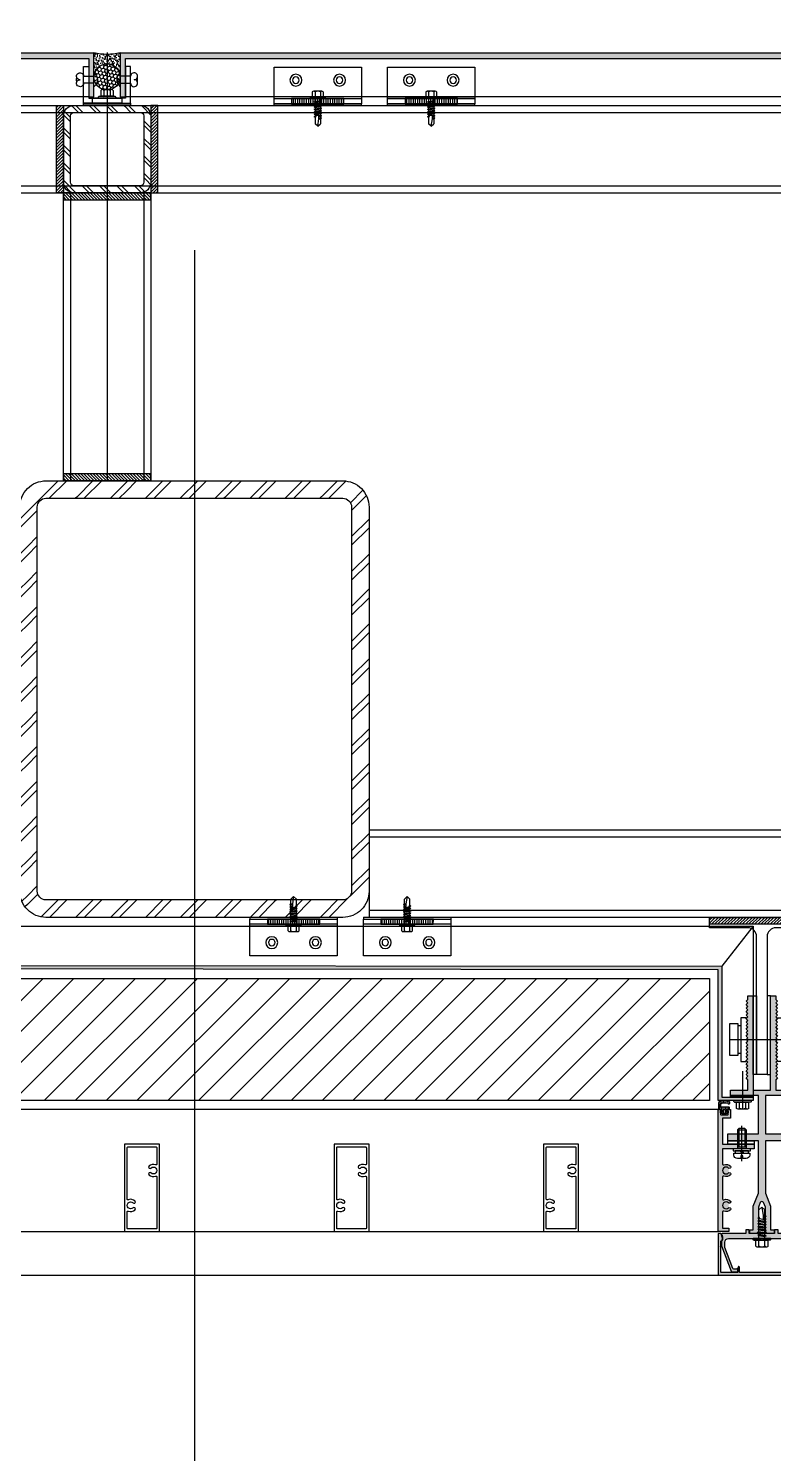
# Model space of a CAD drawing. Header units: millimetres. Extents: x 434053 to 1059003, y -2417481 to 936527.
# Drawn here: x 659716 to 660143, y -2250054 to -2249238 of the extents above; entities that cross this region are included whole.
import ezdxf

# ---------------------------------------------------------------- set-up
doc = ezdxf.new("R2010")
doc.units = ezdxf.units.MM
doc.header["$LTSCALE"] = 1000
doc.header["$MEASUREMENT"] = 0
for name, pattern in [('CENTER', [2, 1.25, -0.25, 0.25, -0.25]), ('CENTER2', [1.125, 0.75, -0.125, 0.125, -0.125]), ('HIDDEN', [9.525, 6.35, -3.175]), ('HIDDEN2', [4.7625, 3.175, -1.5875]), ('HIDDENX2', [19.05, 12.7, -6.35])]:
    doc.linetypes.add(name, pattern=pattern)
doc.layers.get('Defpoints').update_dxf_attribs({"color": 6})
for name, color, linetype in [('ALUM', 1, 'Continuous'), ('ALUM-V', 11, 'Continuous'), ('ELASTOMER', 6, 'Continuous'), ('ELASTOMER-V', 241, 'Continuous'), ('ELASTROMER-V', 241, 'Continuous'), ('EXTRUSION-V', 141, 'Continuous'), ('EXTRUSION1', 4, 'Continuous'), ('EXTRUSION2', 133, 'Continuous'), ('FASTENER', 191, 'Continuous'), ('GRID', 8, 'CENTER'), ('HZHZNEWPLOTLAYER#@$TT', 7, 'Continuous'), ('SFC-ELASTOMER', 6, 'Continuous'), ('SILICONE', 8, 'Continuous'), ('STEEL', 3, 'Continuous'), ('STEEL-V', 71, 'Continuous'), ('WELD', 6, 'Continuous'), ('型材断面填充', 254, 'Continuous'), ('铝板断面填充', 14, 'Continuous')]:
    doc.layers.add(name, color=color, linetype=linetype)
pattern_1 = [(225, (-82576.2319, -28640.7167), (0.883883476, -0.883883476), [])]

# ---------------------------------------------------------------- blocks, each defined once
blk = doc.blocks.new('*U563')
at = {"linetype": 'ByBlock', "lineweight": -2}
for p, q in [((-4.4, 0.45), (-4.4, 0)), ((4.4, 0), (-4.4, 0)), ((-4.1, 0.75), (-3.1, 1)), ((4.1, 0.75), (-4.1, 0.75)), ((-3.1, 3.85), (-3.1, 1)), ((3.1, 1), (-3.1, 1)), ((2.33, 4.25), (-2.33, 4.25)), ((-2.04, 0.75), (-1.55, 1)), ((-1.55, 3.85), (-1.55, 1)), ((-1.55, 0), (-1.55, -1.59)), ((1.55, 3.85), (1.55, 1)), ((2.15, 0.75), (1.55, 1)), ((1.55, 0), (1.55, -1.09)), ((3.1, 3.85), (3.1, 1)), ((4.1, 0.75), (3.1, 1)), ((4.4, 0.45), (4.4, 0)), ((-2.11, -1.9), (2.11, -1.4)), ((-2.11, -1.9), (-1.55, -1.59)), ((-2.11, -1.9), (-1.55, -2.21)), ((-2.11, -3.3), (2.11, -2.8)), ((-2.11, -3.3), (-1.55, -2.99)), ((-2.11, -3.3), (-1.55, -3.61)), ((-2.11, -4.7), (2.11, -4.2)), ((-2.11, -4.7), (-1.55, -4.39)), ((-2.11, -4.7), (-1.55, -5.01)), ((-2.11, -6.1), (2.11, -5.6)), ((-2.11, -6.1), (-1.55, -5.79)), ((-2.11, -6.1), (-1.55, -6.41)), ((-2.11, -7.5), (2.11, -7)), ((-1.55, -1.59), (1.55, -1.09)), ((-1.55, -2.21), (1.55, -1.71)), ((-1.55, -2.21), (-1.55, -2.99)), ((-1.55, -2.99), (1.55, -2.49)), ((-1.55, -3.61), (1.55, -3.11)), ((-1.55, -3.61), (-1.55, -4.39)), ((-1.55, -4.39), (1.55, -3.89)), ((-1.55, -5.01), (1.55, -4.51)), ((-1.55, -5.01), (-1.55, -5.79)), ((-1.55, -5.79), (1.55, -5.29)), ((-1.55, -6.41), (1.55, -5.91)), ((-1.55, -6.41), (-1.55, -7.19)), ((-1.55, -7.19), (1.55, -6.69)), ((1.55, -0.31), (1.55, -1.09)), ((2.11, -1.4), (1.55, -1.09)), ((2.11, -1.4), (1.55, -1.71)), ((1.55, -1.71), (1.55, -2.49)), ((2.11, -2.8), (1.55, -2.49)), ((2.11, -2.8), (1.55, -3.11)), ((1.55, -3.11), (1.55, -3.89)), ((2.11, -4.2), (1.55, -3.89)), ((2.11, -4.2), (1.55, -4.51)), ((1.55, -4.51), (1.55, -5.29)), ((2.11, -5.6), (1.55, -5.29)), ((2.11, -5.6), (1.55, -5.91)), ((1.55, -5.91), (1.55, -6.69)), ((2.11, -7), (1.55, -6.69)), ((2.11, -7), (1.55, -7.31)), ((-2.11, -7.5), (-1.55, -7.19)), ((-2.11, -7.5), (-1.55, -7.81)), ((-2.11, -8.9), (2.11, -8.4)), ((-2.11, -8.9), (-1.55, -8.59)), ((-2.11, -8.9), (-1.55, -9.21)), ((-2.11, -10.3), (-1.55, -9.99)), ((-2.11, -10.3), (-1.14, -10.18)), ((-2.11, -10.3), (-1.55, -10.61)), ((-1.55, -7.81), (1.55, -7.31)), ((-1.55, -7.81), (-1.55, -8.59)), ((-1.55, -8.59), (1.55, -8.09)), ((-1.55, -9.21), (1.55, -8.71)), ((-1.55, -9.21), (-1.55, -9.99)), ((-1.55, -9.99), (-0.99, -9.89)), ((-1.55, -10.61), (-1.33, -10.57)), ((-1.55, -10.61), (-1.55, -14.4)), ((0.56, -9.64), (1.55, -9.49)), ((0.71, -9.95), (2.11, -9.8)), ((0.71, -10.23), (1.55, -10.11)), ((0.71, -11.01), (1.55, -10.89)), ((0.71, -11.35), (2.11, -11.2)), ((0.71, -11.63), (1.55, -11.51)), ((1.55, -7.31), (1.55, -8.09)), ((2.11, -8.4), (1.55, -8.09)), ((2.11, -8.4), (1.55, -8.71)), ((1.55, -8.71), (1.55, -9.49)), ((2.11, -9.8), (1.55, -9.49)), ((2.11, -9.8), (1.55, -10.11)), ((1.55, -10.11), (1.55, -10.89)), ((2.11, -11.2), (1.55, -10.89)), ((2.11, -11.2), (1.55, -11.51)), ((1.55, -11.51), (1.55, -14.4)), ((0, -15.8), (-1.55, -14.4)), ((0, -15.8), (1.55, -14.4))]:
    blk.add_line(p, q, dxfattribs=at)
blk.add_lwpolyline([(0, -15.8), (0.71, -11.63), (0.71, -9.9, 0.417657), (0.41, -9.6, 0.097062), (-0.99, -9.89), (-1.55, -11)], format="xyb", dxfattribs=at)
for centre, radius, start, end in [((-4.1, 0.45), 0.3, 90, 180), ((-2.33, 3.3), 0.951, 35.40086, 144.59914), ((0, 1.05), 3.2, 61.05941, 118.94059), ((2.33, 3.3), 0.951, 35.40086, 144.59914), ((4.1, 0.45), 0.3, 0, 90)]:
    blk.add_arc(centre, radius, start, end, dxfattribs=at)
blk = doc.blocks.new('*U562')
at = {"layer": 'EXTRUSION1', "linetype": 'HIDDEN'}
h = blk.add_hatch(dxfattribs=at)
h.set_pattern_fill('ANSI31', color=8, scale=10, angle=45, style=0)
h.set_pattern_definition([(90, (-29149.7971, 32516.8571), (-1.25, 2e-16), [])])
h.paths.add_polyline_path([(40.01, 18.07), (10.01, 18.07), (9.99, 21), (39.99, 21)])
h = blk.add_hatch(dxfattribs=at)
h.set_pattern_fill('ANSI31', color=8, scale=10, angle=45, style=0)
h.set_pattern_definition([(90, (-29149.7971, 32581.8571), (-1.25, 2e-16), [])])
h.paths.add_polyline_path([(105.01, 18.07), (75.01, 18.07), (75, 21), (105, 21)])
blk.add_line((0, 18.07), (50, 18.07))
at = {"linetype": 'HIDDEN'}
for p, q in [((65, 18.07), (115, 18.07)), ((65, 17), (115, 17))]:
    blk.add_line(p, q, dxfattribs=at)
for points in [[(0, 21), (0, 17)], [(50, 17), (50, 21), (0, 21)], [(65, 21), (65, 0), (115, 0), (115, 21), (65, 21)]]:
    blk.add_lwpolyline(points)
blk.add_lwpolyline([(0, 17), (0, 0), (50, 0), (50, 17)], dxfattribs=at)
at = {"layer": 'ELASTOMER-V', "linetype": 'HIDDEN'}
for p, q in [((0, 22), (0, 21)), ((50, 22), (0, 22)), ((50, 22), (50, 21)), ((65, 22), (65, 21)), ((115, 22), (65, 22)), ((115, 22), (115, 21))]:
    blk.add_line(p, q, dxfattribs=at)
at = {"layer": 'EXTRUSION1', "color": 8, "linetype": 'HIDDEN'}
for points in [[(40.01, 18.07), (10.01, 18.07), (9.99, 21), (39.99, 21)], [(105.01, 18.07), (75.01, 18.07), (75, 21), (105, 21)]]:
    blk.add_lwpolyline(points, close=True, dxfattribs=at)
at = {"layer": 'FASTENER'}
for centre, radius in [((12.5, 7.5), 3.41), ((12.5, 7.5), 1.88), ((37.5, 7.5), 3.41), ((37.5, 7.5), 1.88), ((77.5, 7.5), 3.41), ((77.5, 7.5), 1.88), ((102.5, 7.5), 3.41), ((102.5, 7.5), 1.88)]:
    blk.add_circle(centre, radius, dxfattribs=at)
at = {"layer": 'FASTENER', "xscale": -1, "rotation": 179.9999555529958}
for p in [(25.01, 18.07), (90, 18.07)]:
    blk.add_blockref('*U563', p, dxfattribs=at)
blk = doc.blocks.new('20221118-LC01')
at = {"color": 0, "linetype": 'ByBlock'}
blk.add_lwpolyline([(0, 50), (0, 0), (20, 0), (20, 50)], close=True, dxfattribs=at)
blk.add_lwpolyline([(1.5, 48, -0.414214), (2, 48.5), (18, 48.5, -0.414214), (18.5, 48), (18.5, 38.71, -0.531846), (17.81, 38.24, 0.30357), (14, 37.45, 0.490314), (14.15, 36.36), (14.24, 36.3, 0.339327), (15.09, 36.41, -2.412658), (15.09, 33.59, 0.339327), (14.24, 33.7), (14.15, 33.64, 0.490314), (14, 32.55, 0.30357), (17.81, 31.76, -0.531846), (18.5, 31.29), (18.5, 2, -0.414214), (18, 1.5), (2, 1.5, -0.414214), (1.5, 2), (1.5, 11.29, -0.531846), (2.19, 11.76, 0.30357), (6, 12.55, 0.490314), (5.85, 13.64), (5.76, 13.7, 0.339327), (4.91, 13.59, -2.412658), (4.91, 16.41, 0.339327), (5.76, 16.3), (5.85, 16.36, 0.490314), (6, 17.45, 0.30357), (2.19, 18.24, -0.531846), (1.5, 18.71)], format="xyb", close=True, dxfattribs=at)
blk = doc.blocks.new('*U522')
at = {"linetype": 'ByBlock', "lineweight": -2}
for p, q in [((-5.03, 0.51), (-5.03, 0)), ((5.03, 0), (-5.03, 0)), ((-4.69, 0.86), (-3.54, 1.14)), ((4.69, 0.86), (-4.69, 0.86)), ((-3.54, 4.4), (-3.54, 1.14)), ((3.54, 1.14), (-3.54, 1.14)), ((2.66, 4.86), (-2.66, 4.86)), ((-2.33, 0.86), (-1.77, 1.14)), ((-1.77, 4.4), (-1.77, 1.14)), ((1.77, 4.4), (1.77, 1.14)), ((2.46, 0.86), (1.77, 1.14)), ((3.54, 4.4), (3.54, 1.14)), ((4.69, 0.86), (3.54, 1.14)), ((5.03, 0.51), (5.03, 0))]:
    blk.add_line(p, q, dxfattribs=at)
for centre, radius, start, end in [((-4.69, 0.51), 0.343, 90, 180), ((-2.66, 3.77), 1.09, 35.40086, 144.59914), ((0, 1.2), 3.66, 61.05941, 118.94059), ((2.66, 3.77), 1.09, 35.40086, 144.59914), ((4.69, 0.51), 0.343, 0, 90)]:
    blk.add_arc(centre, radius, start, end, dxfattribs=at)
at = {"layer": 'GRID', "ltscale": 0.5}
blk.add_line((0, 4.86), (0, -16.88), dxfattribs=at)
blk = doc.blocks.new('rivet6')
at = {"color": 0, "linetype": 'ByBlock'}
blk.add_line((0, 4), (0, -4), dxfattribs=at)
blk.add_lwpolyline([(-6, 2, 2.414214), (-8, 0, 2.414214), (-6, -2)], format="xyb", dxfattribs=at)
at = {"color": 0, "linetype": 'HIDDEN2'}
blk.add_lwpolyline([(0, 2), (-6, 2), (-6, -2), (0, -2)], dxfattribs=at)
at = {"color": 0, "linetype": 'ByBlock'}
for centre, radius, start, end in [((-8, 0), 2, 150, 210), ((-3, 0), 5, 306.8699, 53.1301)]:
    blk.add_arc(centre, radius, start, end, dxfattribs=at)
blk = doc.blocks.new('*U521')
at = {"linetype": 'ByBlock', "lineweight": -2}
for p, q in [((-5.03, 0.51), (-5.03, 0)), ((5.03, 0), (-5.03, 0)), ((-4.69, 0.86), (-3.54, 1.14)), ((4.69, 0.86), (-4.69, 0.86)), ((-3.54, 4.4), (-3.54, 1.14)), ((3.54, 1.14), (-3.54, 1.14)), ((2.66, 4.86), (-2.66, 4.86)), ((-2.33, 0.86), (-1.77, 1.14)), ((-1.77, 4.4), (-1.77, 1.14)), ((1.77, 4.4), (1.77, 1.14)), ((2.46, 0.86), (1.77, 1.14)), ((3.54, 4.4), (3.54, 1.14)), ((4.69, 0.86), (3.54, 1.14)), ((5.03, 0.51), (5.03, 0))]:
    blk.add_line(p, q, dxfattribs=at)
for centre, radius, start, end in [((-4.69, 0.51), 0.343, 90, 180), ((-2.66, 3.77), 1.09, 35.40086, 144.59914), ((0, 1.2), 3.66, 61.05941, 118.94059), ((2.66, 3.77), 1.09, 35.40086, 144.59914), ((4.69, 0.51), 0.343, 0, 90)]:
    blk.add_arc(centre, radius, start, end, dxfattribs=at)
at = {"layer": 'GRID', "ltscale": 0.5}
blk.add_line((0, 4.86), (0, -15.63), dxfattribs=at)
blk = doc.blocks.new('20230112-LC02')
at = {"layer": 'WELD'}
h = blk.add_hatch(dxfattribs=at)
h.set_pattern_fill('ANSI31', color=256, scale=10, angle=90, style=0)
h.set_pattern_definition([(135, (-28565.7168, 91706.2273), (-0.883883476, -0.883883476), [])])
h.paths.add_polyline_path([(55, 205), (-5, 205), (-5, 201), (55, 201)])
at = {"layer": '型材断面填充', "linetype": 'ByBlock'}
h = blk.add_hatch(color=256, dxfattribs=at)
edge = h.paths.add_edge_path()
edge.add_line((1.53, 23.96), (2.49, 21.33))
edge.add_arc((2.3, 21.26), 0.2, 0, 20, ccw=False)
edge.add_line((2.5, 21.26), (2.5, 20.7))
edge.add_arc((2, 20.7), 0.5, -45, 0, ccw=False)
edge.add_line((2.35, 20.35), (1.56, 19.55))
edge.add_arc((1.7, 19.41), 0.2, 135, 180)
edge.add_line((1.5, 19.41), (1.5, 17.14))
edge.add_arc((1.3, 17.14), 0.2, -28.95502, 0, ccw=False)
edge.add_arc((2.35, 16.56), 1, 151.04498, 208.95502)
edge.add_arc((1.3, 15.98), 0.2, 0, 28.95502, ccw=False)
edge.add_line((1.5, 15.98), (1.5, 2))
edge.add_arc((2, 2), 0.5, 180, 270)
edge.add_line((2, 1.5), (10.67, 1.5))
edge.add_arc((10.67, 2), 0.5, 270, 360)
edge.add_line((11.17, 2), (11.17, 4))
edge.add_line((11.17, 4), (11.67, 5))
edge.add_arc((11.67, 4.5), 0.5, 0, 90, ccw=False)
edge.add_line((12.17, 4.5), (12.17, 2))
edge.add_arc((12.67, 2), 0.5, 180, 270)
edge.add_line((12.67, 1.5), (37.33, 1.5))
edge.add_arc((37.33, 2), 0.5, 270, 360)
edge.add_line((37.83, 2), (37.83, 4.5))
edge.add_arc((38.33, 4.5), 0.5, 90, 180, ccw=False)
edge.add_line((38.33, 5), (38.83, 4))
edge.add_line((38.83, 4), (38.83, 2))
edge.add_arc((39.33, 2), 0.5, 180, 270)
edge.add_line((39.33, 1.5), (48, 1.5))
edge.add_arc((48, 2), 0.5, 270, 360)
edge.add_line((48.5, 2), (48.5, 15.98))
edge.add_arc((48.7, 15.98), 0.2, 151.04498, 180, ccw=False)
edge.add_arc((47.65, 16.56), 1, 331.04498, 388.95502)
edge.add_arc((48.7, 17.14), 0.2, 180, 208.95502, ccw=False)
edge.add_line((48.5, 17.14), (48.5, 19.41))
edge.add_arc((48.3, 19.41), 0.2, 0, 45)
edge.add_line((48.44, 19.55), (47.65, 20.35))
edge.add_arc((48, 20.7), 0.5, 180, 225, ccw=False)
edge.add_line((47.5, 20.7), (47.5, 21.26))
edge.add_arc((47.7, 21.26), 0.2, 160, 180, ccw=False)
edge.add_line((47.51, 21.33), (48.36, 23.67))
edge.add_arc((48.83, 23.5), 0.5, 90, 160, ccw=False)
edge.add_line((48.83, 24), (50, 24))
edge.add_line((50, 24), (50, 0))
edge.add_line((50, 0), (0, 0))
edge.add_line((0, 0), (0, 175))
edge.add_line((0, 175), (1.5, 175))
edge.add_line((1.5, 175), (1.5, 24.14))
edge.add_arc((2, 24.14), 0.5, 180, 200)
h = blk.add_hatch(color=256, dxfattribs=at)
edge = h.paths.add_edge_path()
edge.add_line((32, 24), (32, 26))
edge.add_line((32, 26), (30, 26))
edge.add_line((30, 26), (30, 39.58))
edge.add_line((30, 39.58), (27, 47.08))
edge.add_line((27, 47.08), (27, 77))
edge.add_line((27, 77), (44.5, 77))
edge.add_line((44.5, 77), (44.5, 81))
edge.add_line((44.5, 81), (27, 81))
edge.add_line((27, 81), (27, 103))
edge.add_line((27, 103), (43, 103))
edge.add_line((43, 103), (43, 106))
edge.add_line((43, 106), (33, 106))
edge.add_line((33, 106), (33, 112))
edge.add_line((33, 112), (34, 113))
edge.add_line((34, 113), (33, 114))
edge.add_line((33, 114), (34, 115))
edge.add_line((34, 115), (33, 116))
edge.add_line((33, 116), (34, 117))
edge.add_line((34, 117), (33, 118))
edge.add_line((33, 118), (34, 119))
edge.add_line((34, 119), (33, 120))
edge.add_line((33, 120), (34, 121))
edge.add_line((34, 121), (33, 122))
edge.add_line((33, 122), (34, 123))
edge.add_line((34, 123), (33, 124))
edge.add_line((33, 124), (34, 125))
edge.add_line((34, 125), (33, 126))
edge.add_line((33, 126), (34, 127))
edge.add_line((34, 127), (33, 128))
edge.add_line((33, 128), (34, 129))
edge.add_line((34, 129), (33, 130))
edge.add_line((33, 130), (34, 131))
edge.add_line((34, 131), (33, 132))
edge.add_line((33, 132), (34, 133))
edge.add_line((34, 133), (33, 134))
edge.add_line((33, 134), (34, 135))
edge.add_line((34, 135), (33, 136))
edge.add_line((33, 136), (34, 137))
edge.add_line((34, 137), (33, 138))
edge.add_line((33, 138), (34, 139))
edge.add_line((34, 139), (33, 140))
edge.add_line((33, 140), (34, 141))
edge.add_line((34, 141), (33, 142))
edge.add_line((33, 142), (34, 143))
edge.add_line((34, 143), (33, 144))
edge.add_line((33, 144), (34, 145))
edge.add_line((34, 145), (33, 146))
edge.add_line((33, 146), (34, 147))
edge.add_line((34, 147), (33, 148))
edge.add_line((33, 148), (34, 149))
edge.add_line((34, 149), (33, 150))
edge.add_line((33, 150), (34, 151))
edge.add_line((34, 151), (33, 152))
edge.add_line((33, 152), (34, 153))
edge.add_line((34, 153), (33, 154))
edge.add_line((33, 154), (34, 155))
edge.add_line((34, 155), (33, 156))
edge.add_line((33, 156), (34, 157))
edge.add_line((34, 157), (33, 158))
edge.add_line((33, 158), (33, 160))
edge.add_line((33, 160), (30, 160))
edge.add_line((30, 160), (30, 106))
edge.add_line((30, 106), (20, 106))
edge.add_line((20, 106), (20, 160))
edge.add_line((20, 160), (17, 160))
edge.add_line((17, 160), (17, 158))
edge.add_line((17, 158), (16, 157))
edge.add_line((16, 157), (17, 156))
edge.add_line((17, 156), (16, 155))
edge.add_line((16, 155), (17, 154))
edge.add_line((17, 154), (16, 153))
edge.add_line((16, 153), (17, 152))
edge.add_line((17, 152), (16, 151))
edge.add_line((16, 151), (17, 150))
edge.add_line((17, 150), (16, 149))
edge.add_line((16, 149), (17, 148))
edge.add_line((17, 148), (16, 147))
edge.add_line((16, 147), (17, 146))
edge.add_line((17, 146), (16, 145))
edge.add_line((16, 145), (17, 144))
edge.add_line((17, 144), (16, 143))
edge.add_line((16, 143), (17, 142))
edge.add_line((17, 142), (16, 141))
edge.add_line((16, 141), (17, 140))
edge.add_line((17, 140), (16, 139))
edge.add_line((16, 139), (17, 138))
edge.add_line((17, 138), (16, 137))
edge.add_line((16, 137), (17, 136))
edge.add_line((17, 136), (16, 135))
edge.add_line((16, 135), (17, 134))
edge.add_line((17, 134), (16, 133))
edge.add_line((16, 133), (17, 132))
edge.add_line((17, 132), (16, 131))
edge.add_line((16, 131), (17, 130))
edge.add_line((17, 130), (16, 129))
edge.add_line((16, 129), (17, 128))
edge.add_line((17, 128), (16, 127))
edge.add_line((16, 127), (17, 126))
edge.add_line((17, 126), (16, 125))
edge.add_line((16, 125), (17, 124))
edge.add_line((17, 124), (16, 123))
edge.add_line((16, 123), (17, 122))
edge.add_line((17, 122), (16, 121))
edge.add_line((16, 121), (17, 120))
edge.add_line((17, 120), (16, 119))
edge.add_line((16, 119), (17, 118))
edge.add_line((17, 118), (16, 117))
edge.add_line((16, 117), (17, 116))
edge.add_line((17, 116), (16, 115))
edge.add_line((16, 115), (17, 114))
edge.add_line((17, 114), (16, 113))
edge.add_line((16, 113), (17, 112))
edge.add_line((17, 112), (17, 106))
edge.add_line((17, 106), (7, 106))
edge.add_line((7, 106), (7, 103))
edge.add_line((7, 103), (23, 103))
edge.add_line((23, 103), (23, 81))
edge.add_line((23, 81), (4.5, 81))
edge.add_line((4.5, 81), (4.5, 77))
edge.add_line((4.5, 77), (23, 77))
edge.add_line((23, 77), (23, 47.08))
edge.add_line((23, 47.08), (20, 39.58))
edge.add_line((20, 39.58), (20, 26))
edge.add_line((20, 26), (18, 26))
edge.add_line((18, 26), (18, 24))
edge.add_line((18, 24), (22, 24))
edge.add_line((22, 24), (23, 25))
edge.add_line((23, 25), (23, 39))
edge.add_line((23, 39), (24.07, 41.68))
edge.add_arc((25, 41.31), 1, 21.80141, 158.19859, ccw=False)
edge.add_line((25.93, 41.68), (27, 39))
edge.add_line((27, 39), (27, 25))
edge.add_line((27, 25), (28, 24))
edge.add_line((28, 24), (32, 24))
h = blk.add_hatch(color=256, dxfattribs=at)
edge = h.paths.add_edge_path()
edge.add_arc((39.09, 3.5), 0.263, 0, 180, ccw=False)
edge.add_line((39.35, 3.5), (41.16, 3.5))
edge.add_arc((41.16, 4), 0.5, 270, 339.35597)
edge.add_line((41.63, 3.82), (46.17, 15.86))
edge.add_arc((45.7, 16.04), 0.5, 339.35597, 360)
edge.add_line((46.2, 16.04), (46.2, 19))
edge.add_arc((44.2, 19), 2, 360, 450)
edge.add_line((44.2, 21), (25.3, 21))
edge.add_arc((25, 21), 0.3, 0, 180)
edge.add_line((24.7, 21), (5.8, 21))
edge.add_arc((5.8, 19), 2, 90, 180)
edge.add_line((3.8, 19), (3.8, 16.04))
edge.add_arc((4.3, 16.04), 0.5, 180, 200.64403)
edge.add_line((3.83, 15.86), (8.37, 3.82))
edge.add_arc((8.84, 4), 0.5, 200.64403, 270)
edge.add_line((8.84, 3.5), (10.65, 3.5))
edge.add_arc((10.91, 3.5), 0.263, 0, 180, ccw=False)
edge.add_line((11.17, 3.5), (11.17, 2.5))
edge.add_arc((10.67, 2.5), 0.5, -90, 0, ccw=False)
edge.add_line((10.67, 2), (7.8, 2))
edge.add_arc((7.8, 2.5), 0.5, 200.64403, 270, ccw=False)
edge.add_line((7.33, 2.32), (1.83, 16.91))
edge.add_arc((2.3, 17.09), 0.5, 180, 200.64403, ccw=False)
edge.add_line((1.8, 17.09), (1.8, 19.59))
edge.add_arc((2.3, 19.59), 0.5, 135, 180, ccw=False)
edge.add_line((1.95, 19.94), (2.36, 20.35))
edge.add_arc((2, 20.7), 0.5, 315, 360)
edge.add_line((2.5, 20.7), (2.5, 21.8))
edge.add_arc((2, 21.8), 0.5, 0, 20)
edge.add_line((2.47, 21.97), (1.98, 23.33))
edge.add_arc((2.45, 23.5), 0.5, 90, 200, ccw=False)
edge.add_line((2.45, 24), (15.75, 24))
edge.add_line((15.75, 24), (15.75, 26))
edge.add_line((15.75, 26), (17.75, 26))
edge.add_line((17.75, 26), (17.75, 24))
edge.add_line((17.75, 24), (32.25, 24))
edge.add_line((32.25, 24), (32.25, 26))
edge.add_line((32.25, 26), (34.25, 26))
edge.add_line((34.25, 26), (34.25, 24))
edge.add_line((34.25, 24), (47.56, 24))
edge.add_arc((47.56, 23.5), 0.5, -20, 90, ccw=False)
edge.add_line((48.03, 23.33), (47.53, 21.97))
edge.add_arc((48, 21.8), 0.5, 160, 180)
edge.add_line((47.5, 21.8), (47.5, 20.7))
edge.add_arc((48, 20.7), 0.5, 180, 225)
edge.add_line((47.65, 20.35), (48.05, 19.94))
edge.add_arc((47.7, 19.59), 0.5, 0, 45, ccw=False)
edge.add_line((48.2, 19.59), (48.2, 17.09))
edge.add_arc((47.7, 17.09), 0.5, -20.64403, 0, ccw=False)
edge.add_line((48.17, 16.91), (42.67, 2.32))
edge.add_arc((42.2, 2.5), 0.5, 270, 339.35597, ccw=False)
edge.add_line((42.2, 2), (39.33, 2))
edge.add_arc((39.33, 2.5), 0.5, 180, 270, ccw=False)
edge.add_line((38.83, 2.5), (38.83, 3.5))
at = {"linetype": 'ByBlock'}
for points in [[(1.53, 23.96), (2.49, 21.33, -0.087489), (2.5, 21.26), (2.5, 20.7, -0.198912), (2.35, 20.35), (1.56, 19.55, 0.198912), (1.5, 19.41), (1.5, 17.14, -0.127017), (1.48, 17.04, 0.258199), (1.48, 16.07, -0.127017), (1.5, 15.98), (1.5, 2, 0.414214), (2, 1.5), (10.67, 1.5, 0.414214), (11.17, 2), (11.17, 4), (11.67, 5), (11.67, 5, -0.414214), (12.17, 4.5), (12.17, 2, 0.414214), (12.67, 1.5), (37.33, 1.5, 0.414214), (37.83, 2), (37.83, 4.5, -0.414214), (38.33, 5), (38.83, 4), (38.83, 2, 0.414214), (39.33, 1.5), (48, 1.5, 0.414214), (48.5, 2), (48.5, 15.98, -0.127017), (48.52, 16.07, 0.258199), (48.52, 17.04, -0.127017), (48.5, 17.14), (48.5, 19.41, 0.198912), (48.44, 19.55), (47.65, 20.35, -0.198912), (47.5, 20.7), (47.5, 21.26, -0.087489), (47.51, 21.33), (48.36, 23.67, -0.315299), (48.83, 24), (50, 24), (50, 0), (0, 0), (0, 175), (1.5, 175), (1.5, 24.14, 0.087489)], [(32, 24), (32, 26), (30, 26), (30, 39.58), (27, 47.08), (27, 77), (44.5, 77), (44.5, 81), (27, 81), (27, 103), (43, 103), (43, 106), (33, 106), (33, 112), (34, 113), (33, 114), (34, 115), (33, 116), (34, 117), (33, 118), (34, 119), (33, 120), (34, 121), (33, 122), (34, 123), (33, 124), (34, 125), (33, 126), (34, 127), (33, 128), (34, 129), (33, 130), (34, 131), (33, 132), (34, 133), (33, 134), (34, 135), (33, 136), (34, 137), (33, 138), (34, 139), (33, 140), (34, 141), (33, 142), (34, 143), (33, 144), (34, 145), (33, 146), (34, 147), (33, 148), (34, 149), (33, 150), (34, 151), (33, 152), (34, 153), (33, 154), (34, 155), (33, 156), (34, 157), (33, 158), (33, 160), (30, 160), (30, 106), (20, 106), (20, 160), (17, 160), (17, 158), (16, 157), (17, 156), (16, 155), (17, 154), (16, 153), (17, 152), (16, 151), (17, 150), (16, 149), (17, 148), (16, 147), (17, 146), (16, 145), (17, 144), (16, 143), (17, 142), (16, 141), (17, 140), (16, 139), (17, 138), (16, 137), (17, 136), (16, 135), (17, 134), (16, 133), (17, 132), (16, 131), (17, 130), (16, 129), (17, 128), (16, 127), (17, 126), (16, 125), (17, 124), (16, 123), (17, 122), (16, 121), (17, 120), (16, 119), (17, 118), (16, 117), (17, 116), (16, 115), (17, 114), (16, 113), (17, 112), (17, 106), (7, 106), (7, 103), (23, 103), (23, 81), (4.5, 81), (4.5, 77), (23, 77), (23, 47.08), (20, 39.58), (20, 26), (18, 26), (18, 24), (22, 24), (23, 25), (23, 39), (24.07, 41.68, -0.677033), (25.93, 41.68), (27, 39), (27, 25), (28, 24)]]:
    blk.add_lwpolyline(points, format="xyb", close=True, dxfattribs=at)
at = {"layer": 'Defpoints'}
blk.add_lwpolyline([(55, 205), (-5, 205), (-5, 201), (55, 201)], close=True, dxfattribs=at)
at = {"layer": 'ELASTROMER-V'}
for points in [[(1.5, 175), (3, 175), (3, 158), (1.5, 158)], [(22, 115), (20, 115), (20, 160), (22, 160)], [(30, 160), (28, 160), (28, 115), (30, 115)]]:
    blk.add_lwpolyline(points, close=True, dxfattribs=at)
at = {"layer": 'EXTRUSION2'}
for points in [[(3, 176), (-16, 176), (-16, 179), (6, 179), (6, 158), (3, 158)], [(16, 125), (17, 126), (16, 127), (17, 128), (16, 129), (17, 130), (16, 131), (17, 132), (16, 133), (17, 134), (16, 135), (17, 136), (16, 137), (17, 138), (16, 139), (17, 140), (16, 141), (17, 142), (16, 143), (17, 144), (16, 145), (17, 146), (16, 147), (16, 147.5), (13, 147.5), (13, 122.5), (16, 122.5), (16, 123), (17, 124)], [(34, 125), (33, 126), (34, 127), (33, 128), (34, 129), (33, 130), (34, 131), (33, 132), (34, 133), (33, 134), (34, 135), (33, 136), (34, 137), (33, 138), (34, 139), (33, 140), (34, 141), (33, 142), (34, 143), (33, 144), (34, 145), (33, 146), (34, 147), (34, 147.5), (37, 147.5), (37, 122.5), (34, 122.5), (34, 123), (33, 124)]]:
    blk.add_lwpolyline(points, close=True, dxfattribs=at)
blk.add_lwpolyline([(38.83, 3.5, -1), (39.35, 3.5), (41.16, 3.5, 0.312212), (41.63, 3.82), (46.17, 15.86, 0.090321), (46.2, 16.04), (46.2, 19, 0.414214), (44.2, 21), (25.3, 21, 1), (24.7, 21), (5.8, 21, 0.414214), (3.8, 19), (3.8, 16.04, 0.090321), (3.83, 15.86), (8.37, 3.82, 0.312212), (8.84, 3.5), (10.65, 3.5, -1), (11.17, 3.5), (11.17, 2.5, -0.414214), (10.67, 2), (7.8, 2, -0.312212), (7.33, 2.32), (1.83, 16.91, -0.090321), (1.8, 17.09), (1.8, 19.59, -0.198912), (1.95, 19.94), (2.36, 20.35, 0.198912), (2.5, 20.7), (2.5, 21.8, 0.087489), (2.47, 21.97), (1.98, 23.33, -0.520567), (2.45, 24), (15.75, 24), (15.75, 26), (17.75, 26), (17.75, 24), (32.25, 24), (32.25, 26), (34.25, 26), (34.25, 24), (47.56, 24, -0.520567), (48.03, 23.33), (47.53, 21.97, 0.087489), (47.5, 21.8), (47.5, 20.7, 0.198912), (47.65, 20.35), (48.05, 19.94, -0.198912), (48.2, 19.59), (48.2, 17.09, -0.090321), (48.17, 16.91), (42.67, 2.32, -0.312212), (42.2, 2), (39.33, 2, -0.414214), (38.83, 2.5)], format="xyb", close=True, dxfattribs=at)
at = {"layer": 'FASTENER'}
for points in [[(11.4, 144), (6.4, 144), (6.4, 126), (11.4, 126)], [(13, 143), (13, 127), (11.4, 127), (11.4, 143)], [(37, 143), (37, 127), (38.6, 127), (38.6, 143)], [(38.6, 144), (43.6, 144), (43.6, 126), (38.6, 126)]]:
    blk.add_lwpolyline(points, close=True, dxfattribs=at)
at = {"layer": 'GRID'}
blk.add_line((43.6, 135), (6.4, 135), dxfattribs=at)
at = {"layer": 'STEEL-V'}
blk.add_lwpolyline([(28, 115), (28, 194, -0.414214), (33, 199), (55, 199), (55, 205), (-5, 205), (-5, 199), (17, 199, -0.414214), (22, 194), (22, 115)], format="xyb", close=True, dxfattribs=at)
at = {"layer": 'FASTENER', "xscale": -1, "rotation": 0.0009909478289937823}
blk.add_blockref('rivet6', (0, 165.5), dxfattribs=at)
at = {"layer": 'FASTENER', "xscale": 1.142857142857143, "yscale": 1.142857142857143, "zscale": 1.142857142857143, "rotation": 180.0000444470043}
blk.add_blockref('*U563', (25, 21), dxfattribs=at)
blk = doc.blocks.new('JT05373')
at = {"layer": 'ELASTOMER-V'}
h = blk.add_hatch(dxfattribs=at)
h.set_pattern_fill('DOTS', color=256, scale=12, style=0)
edge = h.paths.add_edge_path()
edge.add_arc((-0.08, -0.71), 6.19, 258.39414, 288.69023)
edge.add_arc((2.53, -6.88), 0.692, -69.61765, 153.41461, ccw=False)
edge.add_arc((-0.08, -0.71), 7.39, 249.68995, 292.62268, ccw=False)
edge.add_arc((-2.3, -6.7), 1, 180, 249.68995, ccw=False)
edge.add_line((-3.3, -6.7), (-3.3, -3.5))
edge.add_arc((-2.9, -3.5), 0.4, 90, 180, ccw=False)
edge.add_line((-2.9, -3.1), (-2.02, -3.1))
edge.add_arc((-2.02, -3.4), 0.3, 44.99992, 90, ccw=False)
edge.add_line((-1.81, -3.19), (-1.76, -3.24))
edge.add_arc((-1.62, -3.1), 0.2, 224.99992, 270)
edge.add_line((-1.62, -3.3), (-1.6, -3.3))
edge.add_arc((-1.6, -3.1), 0.2, 270, 360)
edge.add_line((-1.4, -3.1), (-1.4, -2))
edge.add_arc((-1.6, -2), 0.2, 360, 450)
edge.add_line((-1.6, -1.8), (-1.7, -1.8))
edge.add_arc((-1.7, -1.5), 0.3, 130.00019, 270, ccw=False)
edge.add_line((-1.89, -1.27), (-0.7, -0.27))
edge.add_arc((-0.51, -0.5), 0.3, 90, 130.00019, ccw=False)
edge.add_line((-0.51, -0.2), (0, -0.2))
edge.add_line((0, -0.2), (0.51, -0.2))
edge.add_arc((0.51, -0.5), 0.3, 49.99981, 90, ccw=False)
edge.add_line((0.7, -0.27), (1.89, -1.27))
edge.add_arc((1.7, -1.5), 0.3, -90, 49.99981, ccw=False)
edge.add_line((1.7, -1.8), (1.6, -1.8))
edge.add_arc((1.6, -2), 0.2, 90, 180)
edge.add_line((1.4, -2), (1.4, -3.1))
edge.add_arc((1.6, -3.1), 0.2, 180, 270)
edge.add_line((1.6, -3.3), (1.62, -3.3))
edge.add_arc((1.62, -3.1), 0.2, 270, 315.00008)
edge.add_line((1.76, -3.24), (1.81, -3.19))
edge.add_arc((2.02, -3.4), 0.3, 90, 135.00008, ccw=False)
edge.add_line((2.02, -3.1), (3, -3.1))
edge.add_line((3, -3.1), (3, -4))
edge.add_arc((2.65, -4), 0.35, -90, 0, ccw=False)
edge.add_line((2.65, -4.35), (-1.59, -4.35))
edge.add_line((-1.59, -4.35), (-1.99, -4.35))
edge.add_arc((-1.99, -4.56), 0.205, 91.85486, 270.43185)
edge.add_line((-1.99, -4.76), (-2.11, -5.64))
edge.add_arc((-1.12, -5.79), 1, 171.21053, 258.39414)
edge = h.paths.add_edge_path(flags=16)
edge.add_arc((0, -2.6), 0.5, 180, 360)
edge.add_line((0.5, -2.6), (0.5, -1.3))
edge.add_arc((0, -1.3), 0.5, 0, 180)
edge.add_line((-0.5, -1.3), (-0.5, -2.6))
at = {"color": 0, "linetype": 'ByBlock'}
for points in [[(-1.32, -6.77, 0.132967), (1.91, -6.57, -1.469141), (2.77, -7.53, -0.189552), (-2.64, -7.64, -0.313812), (-3.3, -6.7), (-3.3, -3.5, -0.414214), (-2.9, -3.1), (-2.02, -3.1, -0.198913), (-1.81, -3.19), (-1.76, -3.24, 0.198913), (-1.62, -3.3), (-1.6, -3.3, 0.414214), (-1.4, -3.1), (-1.4, -2, 0.414214), (-1.6, -1.8), (-1.7, -1.8, -0.700206), (-1.89, -1.27), (-0.7, -0.27, -0.176328), (-0.51, -0.2), (0, -0.2), (0.51, -0.2, -0.176328), (0.7, -0.27), (1.89, -1.27, -0.700206), (1.7, -1.8), (1.6, -1.8, 0.414214), (1.4, -2), (1.4, -3.1, 0.414214), (1.6, -3.3), (1.62, -3.3, 0.198913), (1.76, -3.24), (1.81, -3.19, -0.198913), (2.02, -3.1), (3, -3.1), (3, -4, -0.414214), (2.65, -4.35), (-1.59, -4.35), (-1.99, -4.35, 0.987658), (-1.99, -4.76), (-2.11, -5.64, 0.399889)], [(-0.5, -2.6, 1), (0.5, -2.6), (0.5, -1.3, 1), (-0.5, -1.3)]]:
    blk.add_lwpolyline(points, format="xyb", close=True, dxfattribs=at)
blk = doc.blocks.new('*U554')
at = {"color": 0, "linetype": 'HIDDEN2'}
for p, q in [((-2.5, 10.81), (-1.8, 11.51)), ((-2.5, 10.81), (-2.5, 0)), ((-2.5, 10.81), (2.5, 10.81)), ((1.8, 11.51), (-1.8, 11.51)), ((-1.8, 11.51), (-1.8, 1)), ((1.8, 11.51), (2.5, 10.81)), ((1.8, 11.51), (1.8, 1)), ((2.5, 10.81), (2.5, 0)), ((-2.5, 1), (2.5, 1))]:
    blk.add_line(p, q, dxfattribs=at)
at = {"color": 0, "linetype": 'ByBlock'}
for p, q in [((-0.97, -1.33), (0, -2.67)), ((0, -1.33), (0.97, -2.67))]:
    blk.add_line(p, q, dxfattribs=at)
for points in [[(-5, -1.33), (5, -1.33), (5, 0), (-5, 0), (-5, -1.33)], [(-3.88, -2.67), (3.88, -2.67), (3.88, -1.33), (-3.88, -1.33), (-3.88, -2.67)]]:
    blk.add_lwpolyline(points, dxfattribs=at)
blk.add_lwpolyline([(-0.56, -4.17), (-0.56, -5.67), (-2.5, -5.67, -0.414214), (-4.5, -3.67), (-4.5, -2.67), (4.5, -2.67), (4.5, -3.67, -0.414214), (2.5, -5.67), (0.56, -5.67), (0.56, -4.17)], format="xyb", close=True, dxfattribs=at)
at = {"layer": 'GRID', "color": 9, "linetype": 'CENTER2', "ltscale": 0.5}
for p, q in [((0.35, 8.51), (-0.35, 8.51)), ((0, -7.07), (0, 13.1))]:
    blk.add_line(p, q, dxfattribs=at)
blk = doc.blocks.new('20230112-LC03')
at = {"layer": '型材断面填充', "linetype": 'ByBlock'}
h = blk.add_hatch(color=256, dxfattribs=at)
edge = h.paths.add_edge_path()
edge.add_line((-6.85, 36.36), (-6.76, 36.3))
edge.add_arc((-6.41, 36.91), 0.7, 240, 314.97389)
edge.add_arc((-4.5, 35), 2, -134.97389, 134.97389, ccw=False)
edge.add_arc((-6.41, 33.09), 0.7, 45.02611, 120)
edge.add_line((-6.76, 33.7), (-6.85, 33.64))
edge.add_arc((-6.5, 33.04), 0.7, 120, 224.47751)
edge.add_arc((-4.5, 35), 3.5, 224.47751, 292.02431)
edge.add_arc((-3, 31.29), 0.5, 0, 112.02431, ccw=False)
edge.add_line((-2.5, 31.29), (-2.5, 18.71))
edge.add_arc((-3, 18.71), 0.5, -112.02431, 0, ccw=False)
edge.add_arc((-4.5, 15), 3.5, 67.97569, 135.52249)
edge.add_arc((-6.5, 16.96), 0.7, 135.52249, 240)
edge.add_line((-6.85, 16.36), (-6.76, 16.3))
edge.add_arc((-6.41, 16.91), 0.7, 240, 314.97389)
edge.add_arc((-4.5, 15), 2, -134.97389, 134.97389, ccw=False)
edge.add_arc((-6.41, 13.09), 0.7, 45.02611, 120)
edge.add_line((-6.76, 13.7), (-6.85, 13.64))
edge.add_arc((-6.5, 13.04), 0.7, 120, 224.47751)
edge.add_arc((-4.5, 15), 3.5, 224.47751, 292.02431)
edge.add_arc((-3, 11.29), 0.5, 0, 112.02431, ccw=False)
edge.add_line((-2.5, 11.29), (-2.5, 2))
edge.add_line((-2.5, 2), (-6, 2))
edge.add_line((-6, 2), (-6, 0))
edge.add_line((-6, 0), (0, 0))
edge.add_line((0, 0), (0, 70))
edge.add_line((0, 70), (-1.38, 70))
edge.add_arc((-1.38, 69.7), 0.3, 90, 135)
edge.add_line((-1.59, 69.91), (-1.91, 69.59))
edge.add_arc((-1.7, 69.38), 0.3, 135, 180)
edge.add_arc((-1.71, 69.3), 0.3, 165.34594, 271.86411)
edge.add_line((-1.7, 69), (-1.4, 69))
edge.add_arc((-1.4, 68.7), 0.3, -10, 90, ccw=False)
edge.add_line((-1.1, 68.65), (-1.37, 67.15))
edge.add_arc((-1.66, 67.2), 0.3, 270, 350, ccw=False)
edge.add_line((-1.66, 66.9), (-5.34, 66.9))
edge.add_arc((-5.34, 67.2), 0.3, 190, 270, ccw=False)
edge.add_line((-5.63, 67.15), (-5.9, 68.65))
edge.add_arc((-5.6, 68.7), 0.3, 90, 190, ccw=False)
edge.add_line((-5.6, 69), (-5.3, 69))
edge.add_arc((-5.3, 69.3), 0.3, 270, 360)
edge.add_arc((-5.29, 69.37), 0.3, 346.86605, 407.08221)
edge.add_line((-5.09, 69.59), (-5.41, 69.91))
edge.add_arc((-5.62, 69.7), 0.3, 45, 90)
edge.add_line((-5.62, 70), (-7, 70))
edge.add_line((-7, 70), (-7, 64.9))
edge.add_line((-7, 64.9), (-2.5, 64.9))
edge.add_line((-2.5, 64.9), (-2.5, 50))
edge.add_line((-2.5, 50), (-20.5, 50))
edge.add_line((-20.5, 50), (-20.5, 47.5))
edge.add_line((-20.5, 47.5), (-2.5, 47.5))
edge.add_line((-2.5, 47.5), (-2.5, 38.71))
edge.add_arc((-3, 38.71), 0.5, -112.02431, 0, ccw=False)
edge.add_arc((-4.5, 35), 3.5, 67.97569, 135.52249)
edge.add_arc((-6.5, 36.96), 0.7, 135.52249, 240)
at = {"linetype": 'ByBlock'}
blk.add_lwpolyline([(-6.85, 36.36), (-6.76, 36.3, 0.339327), (-5.91, 36.41, -2.412658), (-5.91, 33.59, 0.339327), (-6.76, 33.7), (-6.85, 33.64, 0.490314), (-7, 32.55, 0.30357), (-3.19, 31.76, -0.531846), (-2.5, 31.29), (-2.5, 18.71, -0.531846), (-3.19, 18.24, 0.30357), (-7, 17.45, 0.490314), (-6.85, 16.36), (-6.76, 16.3, 0.339327), (-5.91, 16.41, -2.412658), (-5.91, 13.59, 0.339327), (-6.76, 13.7), (-6.85, 13.64, 0.490314), (-7, 12.55, 0.30357), (-3.19, 11.76, -0.531846), (-2.5, 11.29), (-2.5, 2), (-6, 2), (-6, 0), (0, 0), (0, 70), (-1.38, 70, 0.198912), (-1.59, 69.91), (-1.91, 69.59, 0.198912), (-2, 69.38, 0.501408), (-1.7, 69), (-1.4, 69, -0.466308), (-1.1, 68.65), (-1.37, 67.15, -0.36397), (-1.66, 66.9), (-5.34, 66.9, -0.36397), (-5.63, 67.15), (-5.9, 68.65, -0.466308), (-5.6, 69), (-5.3, 69, 0.414214), (-5, 69.3, 0.26896), (-5.09, 69.59), (-5.41, 69.91, 0.198912), (-5.62, 70), (-7, 70), (-7, 64.9), (-2.5, 64.9), (-2.5, 50), (-20.5, 50), (-20.5, 47.5), (-2.5, 47.5), (-2.5, 38.71, -0.531846), (-3.19, 38.24, 0.30357), (-7, 37.45, 0.490314)], format="xyb", close=True, dxfattribs=at)
at = {"layer": 'ELASTROMER-V'}
blk.add_lwpolyline([(-5.5, 52), (-20.5, 52), (-20.5, 50), (-5.5, 50)], close=True, dxfattribs=at)
at = {"layer": 'FASTENER', "xscale": -1}
blk.add_blockref('*U554', (-13.5, 47.5), dxfattribs=at)
at = {"layer": 'SFC-ELASTOMER', "extrusion": (0, 0, -1), "xscale": -1, "zscale": -1, "rotation": 180}
blk.add_blockref('JT05373', (3.5, 66.9), dxfattribs=at)
blk = doc.blocks.new('A$C5B83370A')
at = {"linetype": 'HIDDENX2'}
h = blk.add_hatch(dxfattribs=at)
h.set_pattern_fill('ANSI31', scale=100, style=0)
h.set_pattern_definition([(45, (-71178.698, 60033.225), (-8.8388348, 8.8388348), [])])
h.paths.add_polyline_path([(7633.18, -530), (7633.18, -600), (9245, -600), (9245, -530)])
at = {"layer": 'ELASTOMER-V'}
h = blk.add_hatch(dxfattribs=at)
h.set_pattern_fill('HONEY', color=256, scale=10, angle=17.18331, style=0)
h.set_pattern_definition([(17.183306, (6449.7459, 2225.1708), (1.47149637, 1.58814308), [1.25, -2.5]), (137.183306, (6449.7459, 2225.1708), (-2.11112044, 0.4802817), [1.25, -2.5]), (77.183306, (6449.7459, 2225.1708), (-0.63962407, 2.06842478), [-2.5, 1.25])])
edge = h.paths.add_edge_path()
edge.add_ellipse((8900, -13.72), major_axis=(-5.3, -5.3), ratio=1, start_angle=0, end_angle=360)
at = {"layer": 'SILICONE'}
h = blk.add_hatch(dxfattribs=at)
h.set_pattern_fill('AR-SAND', color=256, angle=-72.81669, style=0)
h.set_pattern_definition([(324.683306, (6449.746, 2227.1708), (1.8222089, 0.6294226), [0, -1.52, 0, -1.7, 0, -1.625]), (294.68331, (6449.746, 2227.1708), (3.2190227, -0.857036), [0, -0.82, 0, -1.37, 0, -0.525]), (254.683306, (6449.3825, 2228.3459), (0.9254165, -2.9734687), [0, -0.5, 0, -1.8, 0, -2.35]), (244.68331, (6449.3825, 2228.346), (1.7265991, -2.6126552), [0, -0.25, 0, -1.18, 0, -1.35])])
edge = h.paths.add_edge_path()
edge.add_line((8892.5, -13.72), (8892.5, 0.25))
edge.add_arc((8900, 35.28), 35.82, 257.91473, 282.08527)
edge.add_line((8907.5, 0.25), (8907.5, -0.25))
edge.add_line((8907.5, -0.25), (8907.5, -13.58))
edge.add_arc((8900, -13.72), 7.5, 1.0837, 179.98081)
at = {"layer": 'STEEL-V', "linetype": 'ByBlock'}
h = blk.add_hatch(dxfattribs=at)
h.set_pattern_fill('GEOL7', color=256, scale=20, angle=180, style=0, pattern_type=2)
h.set_pattern_definition([(315, (-53406.035, -21372.467), (10.0013183, -2e-15), [20]), (315, (-53408.535, -21372.467), (10.0013183, -2e-15), [20])])
edge = h.paths.add_edge_path(flags=16)
edge.add_line((8879, -74), (8879, -36))
edge.add_arc((8881, -36), 2, 90, 180, ccw=False)
edge.add_line((8881, -34), (8919, -34))
edge.add_arc((8919, -36), 2, 0, 90, ccw=False)
edge.add_line((8921, -36), (8921, -74))
edge.add_arc((8919, -74), 2, 270, 360, ccw=False)
edge.add_line((8919, -76), (8881, -76))
edge.add_arc((8881, -74), 2, 180, 270, ccw=False)
edge = h.paths.add_edge_path()
edge.add_line((8875, -74), (8875, -36))
edge.add_arc((8881, -36), 6, 90, 180, ccw=False)
edge.add_line((8881, -30), (8919, -30))
edge.add_arc((8919, -36), 6, 0, 90, ccw=False)
edge.add_line((8925, -36), (8925, -74))
edge.add_arc((8919, -74), 6, 270, 360, ccw=False)
edge.add_line((8919, -80), (8881, -80))
edge.add_arc((8881, -74), 6, 180, 270, ccw=False)
h = blk.add_hatch(dxfattribs=at)
h.set_pattern_fill('GEOL7', color=256, scale=40, angle=90, style=0, pattern_type=2)
h.set_pattern_definition([(225, (-12120.625, 75479.462), (-3e-15, -20.0026366), [40]), (225, (-12120.625, 75484.462), (-3e-15, -20.0026366), [40])])
edge = h.paths.add_edge_path(flags=16)
edge.add_line((8865, -255), (9035, -255))
edge.add_arc((9035, -260), 5, 0, 90, ccw=False)
edge.add_line((9040, -260), (9040, -480))
edge.add_arc((9035, -480), 5, -90, 0, ccw=False)
edge.add_line((9035, -485), (8865, -485))
edge.add_arc((8865, -480), 5, 180, 270, ccw=False)
edge.add_line((8860, -480), (8860, -260))
edge.add_arc((8865, -260), 5, 90, 180, ccw=False)
edge = h.paths.add_edge_path()
edge.add_line((8865, -245), (9035, -245))
edge.add_arc((9035, -260), 15, 0, 90, ccw=False)
edge.add_line((9050, -260), (9050, -480))
edge.add_arc((9035, -480), 15, -90, 0, ccw=False)
edge.add_line((9035, -495), (8865, -495))
edge.add_arc((8865, -480), 15, 180, 270, ccw=False)
edge.add_line((8850, -480), (8850, -260))
edge.add_arc((8865, -260), 15, 90, 180, ccw=False)
at = {"layer": 'WELD'}
h = blk.add_hatch(dxfattribs=at)
h.set_pattern_fill('ANSI31', color=256, scale=10, angle=180, style=0)
h.set_pattern_definition(pattern_1)
h.paths.add_polyline_path([(8875, -30), (8875, -80), (8871, -80), (8871, -30)])
h = blk.add_hatch(dxfattribs=at)
h.set_pattern_fill('ANSI31', color=256, scale=10, angle=180, style=0)
h.set_pattern_definition(pattern_1)
h.paths.add_polyline_path([(8925, -30), (8925, -80), (8929, -80), (8929, -30)])
h = blk.add_hatch(dxfattribs=at)
h.set_pattern_fill('ANSI31', color=256, scale=10, angle=90, style=0)
h.set_pattern_definition([(135, (-19685.7177, 91421.2309), (-0.883883476, -0.883883476), [])])
h.paths.add_polyline_path([(8925, -80), (8875, -80), (8875, -84), (8925, -84)])
h = blk.add_hatch(dxfattribs=at)
h.set_pattern_fill('ANSI31', color=256, scale=10, angle=90, style=0)
h.set_pattern_definition([(135, (-19685.7177, 91260.2271), (-0.883883476, -0.883883476), [])])
h.paths.add_polyline_path([(8925, -241), (8875, -241), (8875, -245), (8925, -245)])
at = {"layer": '铝板断面填充', "linetype": 'ByBlock'}
for points in [[(8892.5, 0), (8000, 0), (8000, -45), (8025, -45), (8025, -42), (8003, -42), (8003, -3), (8889.5, -3), (8889.5, -25), (8892.5, -25)], [(8910.5, -3), (9797, -3), (9797, -247), (9705, -247), (9705, -250), (9800, -250), (9800, 0), (8907.5, 0), (8907.5, -25), (8910.5, -25)], [(8809.5, -499.5), (8809.5, -522.5), (9252, -523), (9252, -598), (9270, -598), (9270, -600), (9250, -600), (9250, -525), (8807.5, -524.5), (8807.5, -499.5)]]:
    blk.add_hatch(color=14, dxfattribs=at).paths.add_polyline_path(points)
at = {"linetype": 'HIDDENX2'}
blk.add_lwpolyline([(7633.18, -530), (9245, -530), (9245, -600), (7633.18, -600)], dxfattribs=at)
at = {"layer": 'ALUM'}
blk.add_lwpolyline([(8892.5, 0), (8000, 0), (8000, -45), (8025, -45), (8025, -42), (8003, -42), (8003, -3), (8889.5, -3), (8889.5, -25), (8892.5, -25)], close=True, dxfattribs=at)
blk.add_lwpolyline([(8910.5, -3), (9797, -3), (9797, -247), (9705, -247), (9705, -250), (9800, -250), (9800, 0), (8907.5, 0), (8907.5, -25), (8910.5, -25), (8910.5, -3)], dxfattribs=at)
at = {"layer": 'ALUM', "linetype": 'ByBlock'}
blk.add_lwpolyline([(8809.5, -499.5), (8809.5, -522.5), (9252, -523), (9252, -598), (9270, -598), (9270, -600), (9250, -600), (9250, -525), (8807.5, -524.5), (8807.5, -499.5)], close=True, dxfattribs=at)
at = {"layer": 'ALUM-V'}
blk.add_line((9270, -500), (9252, -523), dxfattribs=at)
for points in [[(8889.5, -25), (8025, -25), (8025, -42)], [(9705, -247), (9705, -225), (9775, -225), (9775, -25), (8910.5, -25)], [(8809.5, -500), (9270, -500), (9270, -598)]]:
    blk.add_lwpolyline(points, dxfattribs=at)
at = {"layer": 'Defpoints'}
for points in [[(8875, -30), (8875, -80), (8871, -80), (8871, -30)], [(8925, -30), (8925, -80), (8929, -80), (8929, -30)], [(8925, -80), (8875, -80), (8875, -84), (8925, -84)], [(8925, -241), (8875, -241), (8875, -245), (8925, -245)]]:
    blk.add_lwpolyline(points, close=True, dxfattribs=at)
at = {"layer": 'ELASTOMER'}
blk.add_ellipse((8900, -13.72), major_axis=(-5.3, -5.3), ratio=1, start_param=2.356194490188446, end_param=8.639379797368033, dxfattribs=at)
at = {"layer": 'ELASTROMER-V'}
for points in [[(8913.5, -29.75), (8886.5, -29.75), (8886.5, -28.75), (8913.5, -28.75)], [(9257, -597), (9270, -597), (9270, -598), (9257, -598)]]:
    blk.add_lwpolyline(points, close=True, dxfattribs=at)
at = {"layer": 'EXTRUSION-V'}
for p, q in [((9250, -605), (7633.18, -605)), ((7633.18, -675), (9250, -675)), ((7633.18, -700), (9250, -700))]:
    blk.add_line(p, q, dxfattribs=at)
at = {"layer": 'EXTRUSION2'}
for points in [[(8889.5, -25.75), (8908.5, -25.75), (8908.5, -28.75), (8886.5, -28.75), (8886.5, -7.75), (8889.5, -7.75)], [(8910.5, -25.75), (8891.5, -25.75), (8891.5, -28.75), (8913.5, -28.75), (8913.5, -7.75), (8910.5, -7.75)]]:
    blk.add_lwpolyline(points, close=True, dxfattribs=at)
at = {"layer": 'GRID'}
blk.add_line((8900, 0.25), (8900, -245), dxfattribs=at)
at = {"layer": 'SILICONE'}
blk.add_lwpolyline([(8892.5, -13.72), (8892.5, 0.25, 0.105857), (8907.5, 0.25), (8907.5, -0.25), (8907.5, -13.58, 0.990421), (8892.5, -13.72)], format="xyb", dxfattribs=at)
at = {"layer": 'STEEL'}
for points in [[(8875, -74), (8875, -36, -0.414214), (8881, -30), (8919, -30, -0.414214), (8925, -36), (8925, -74, -0.414214), (8919, -80), (8881, -80, -0.414214)], [(8879, -74), (8879, -36, -0.414214), (8881, -34), (8919, -34, -0.414214), (8921, -36), (8921, -74, -0.414214), (8919, -76), (8881, -76, -0.414214)], [(8865, -245), (9035, -245, -0.414214), (9050, -260), (9050, -480, -0.414214), (9035, -495), (8865, -495, -0.414214), (8850, -480), (8850, -260, -0.414214)], [(8865, -255), (9035, -255, -0.414214), (9040, -260), (9040, -480, -0.414214), (9035, -485), (8865, -485, -0.414214), (8860, -480), (8860, -260, -0.414214)]]:
    blk.add_lwpolyline(points, format="xyb", close=True, dxfattribs=at)
at = {"layer": 'STEEL-V'}
for p, q in [((8080, -30), (9770, -30)), ((8080, -80), (9770, -80)), ((9318.78, -445), (9050, -445)), ((9050, -445), (9050, -495)), ((9318.78, -495), (9050, -495))]:
    blk.add_line(p, q, dxfattribs=at)
at = {"layer": 'STEEL-V', "linetype": 'HIDDEN'}
for p, q in [((8084, -34), (9770, -34)), ((8080, -76), (9770, -76)), ((8879, -80), (8879, -245)), ((8921, -80), (8921, -245)), ((9318.78, -449), (9050, -449)), ((9318.78, -491), (9050, -491))]:
    blk.add_line(p, q, dxfattribs=at)
at = {"layer": 'STEEL-V'}
blk.add_lwpolyline([(8925, -80), (8925, -245), (8875, -245), (8875, -80)], close=True, dxfattribs=at)
at = {"layer": 'EXTRUSION1', "xscale": -1}
for name, p in [('20230112-LC02', (9300, -700)), ('20230112-LC03', (9250, -675))]:
    blk.add_blockref(name, p, dxfattribs=at)
at = {"layer": 'EXTRUSION1'}
for p in [(8910, -675), (9030, -675), (9150, -675)]:
    blk.add_blockref('20221118-LC01', p, dxfattribs=at)
at = {"layer": 'EXTRUSION2'}
for p, xscale, rotation in [((8995.63, -8), -1.000000000000001, 179.9999769328864), ((9096.83, -516.99), -1, 359.9999769328865)]:
    blk.add_blockref('*U562', p, dxfattribs=dict(at, xscale=xscale, rotation=rotation))
at = {"layer": 'FASTENER'}
for name, p, xscale, rotation in [('rivet6', (8892.5, -15.25), -0.9999999999999993, 180.000990947829), ('*U522', (9264, -600), -1, 180)]:
    blk.add_blockref(name, p, dxfattribs=dict(at, xscale=xscale, rotation=rotation))
at = {"layer": 'FASTENER', "rotation": 180.0009909479149}
blk.add_blockref('rivet6', (8907.5, -15.25), dxfattribs=at)
at = {"layer": 'FASTENER'}
blk.add_blockref('*U521', (8900, -25.75), dxfattribs=at)
blk = doc.blocks.new('A$C4AEA3CD0')
at = {"layer": 'GRID'}
blk.add_line((11420.7, 10225.07), (11420.7, 1079.59), dxfattribs=at)
blk.add_blockref('A$C5B83370A', (2470.7, 4337.96))

msp = doc.modelspace()

# ---------------------------------------------------------------- block references
at = {"layer": 'HZHZNEWPLOTLAYER#@$TT'}
msp.add_blockref('A$C4AEA3CD0', (648390.65, -2253589.64), dxfattribs=at)

doc.saveas('drawing.dxf')
